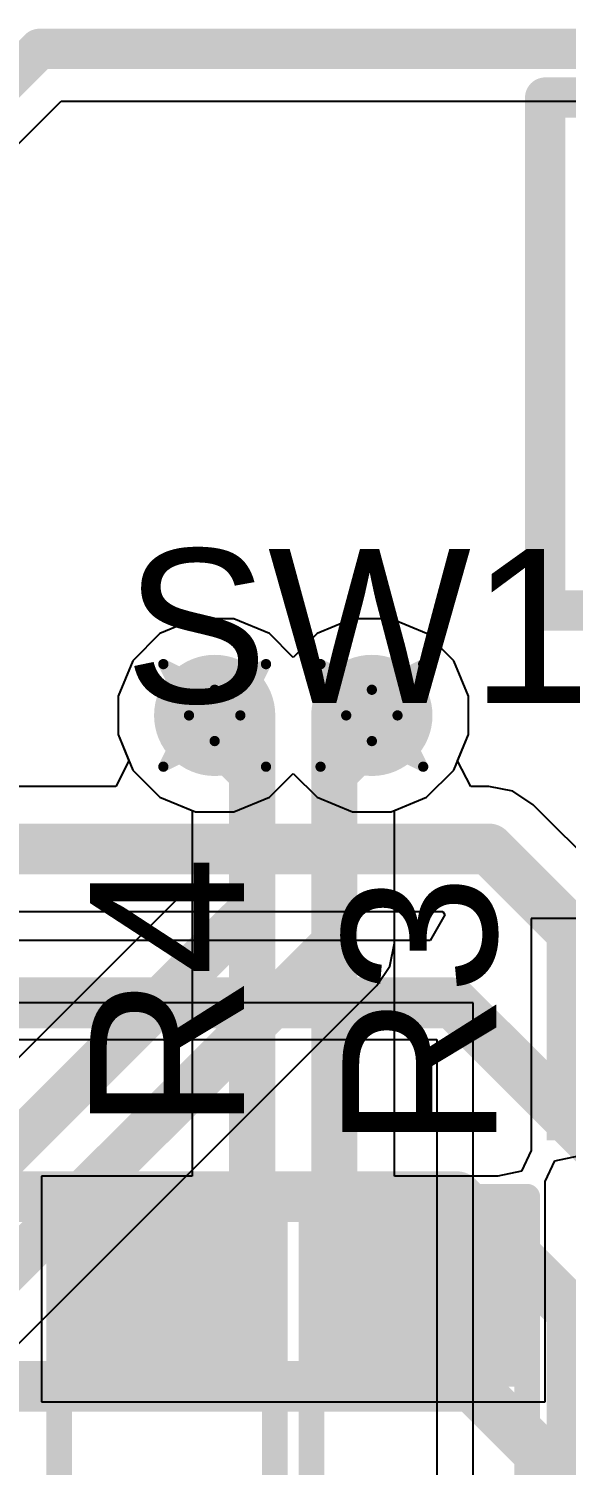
# Model space of a CAD drawing. Header units: inches. Extents: x -3 to 488, y -11 to 93.
# Drawn here: x 92.49 to 95.15, y 33.51 to 40.62 of the extents above; entities that cross this region are included whole.
import ezdxf

# ---------------------------------------------------------------- set-up
doc = ezdxf.new("R2010")
doc.units = ezdxf.units.IN
for name, color, linetype in [('Board Cutout', 216, 'Continuous'), ('Bottom Layer', 5, 'Continuous'), ('Drill Drawing', 1, 'Continuous'), ('Layer 1', 16, 'Continuous'), ('Layer 2', 76, 'Continuous'), ('Top Layer', 1, 'Continuous'), ('Top Overlay', 2, 'Continuous'), ('Top Paste', 8, 'Continuous'), ('Top Solder', 216, 'Continuous'), ('Via Holes', 16, 'Continuous')]:
    doc.layers.add(name, color=color, linetype=linetype)
doc.styles.add('Arial', font='', dxfattribs={"height": 0.2})
doc.styles.get('Arial').set_extended_font_data('Arial')

msp = doc.modelspace()

# ---------------------------------------------------------------- hatches: boundary and pattern name
at = {"layer": 'Bottom Layer'}
h = msp.add_hatch(color=5, dxfattribs=at)
edge = h.paths.add_edge_path()
edge.add_arc((93.40764148, 37.21969695999999), 0.2999994, 0, 360)
h = msp.add_hatch(color=5, dxfattribs=at)
edge = h.paths.add_edge_path()
edge.add_arc((94.18544028, 37.21969695999999), 0.2999994, 0, 360)
at = {"layer": 'Layer 1'}
h = msp.add_hatch(color=16, dxfattribs=at)
edge = h.paths.add_edge_path()
edge.add_arc((93.40764148, 37.21969695999999), 0.2999994, 0, 360)
h = msp.add_hatch(color=16, dxfattribs=at)
edge = h.paths.add_edge_path()
edge.add_arc((94.18544028, 37.21969695999999), 0.2999994, 0, 360)
at = {"layer": 'Layer 2'}
h = msp.add_hatch(color=76, dxfattribs=at)
edge = h.paths.add_edge_path()
edge.add_arc((93.40764148, 37.21969695999999), 0.2999994, 0, 360)
h = msp.add_hatch(color=76, dxfattribs=at)
edge = h.paths.add_edge_path()
edge.add_arc((94.18544028, 37.21969695999999), 0.2999994, 0, 360)
at = {"layer": 'Top Layer'}
h = msp.add_hatch(color=1, dxfattribs=at)
edge = h.paths.add_edge_path()
edge.add_arc((93.40764148, 37.21969695999999), 0.2999994, 0, 360)
h = msp.add_hatch(color=1, dxfattribs=at)
edge = h.paths.add_edge_path()
edge.add_arc((94.18544028, 37.21969695999999), 0.2999994, 0, 360)
for points in [[(92.72768094, 34.76014637999999), (93.61668094, 34.76014637999999), (93.61668094, 33.99814637999999), (92.72768094, 33.99814637999999)], [(93.97639828, 34.76014637999999), (94.86539828, 34.76014637999999), (94.86539828, 33.99814637999999), (93.97639828, 33.99814637999999)]]:
    msp.add_hatch(color=1, dxfattribs=at).paths.add_polyline_path(points)
at = {"layer": 'Top Paste'}
for points in [[(92.72768094, 34.76014637999999), (93.61668094, 34.76014637999999), (93.61668094, 33.99814637999999), (92.72768094, 33.99814637999999)], [(93.97639828, 34.76014637999999), (94.86539828, 34.76014637999999), (94.86539828, 33.99814637999999), (93.97639828, 33.99814637999999)]]:
    msp.add_hatch(color=8, dxfattribs=at).paths.add_polyline_path(points)
at = {"layer": 'Top Solder'}
for points in [[(96.17289756999999, 36.13851167), (96.17289756999999, 35.11531077), (95.04969686999999, 35.11531077), (95.04969686999999, 36.13851167)], [(92.62608094, 34.86174638), (93.71828094, 34.86174638), (93.71828094, 33.89654638), (92.62608094, 33.89654638)], [(93.87479828, 34.86174638), (94.96699828, 34.86174638), (94.96699828, 33.89654638), (93.87479828, 33.89654638)], [(96.17289756999999, 34.23851038999999), (96.17289756999999, 33.21530949), (95.04969686999999, 33.21530949), (95.04969686999999, 34.23851038999999)]]:
    msp.add_hatch(color=216, dxfattribs=at).paths.add_polyline_path(points)
at = {"layer": 'Via Holes'}
h = msp.add_hatch(color=7, dxfattribs=at)
edge = h.paths.add_edge_path()
edge.add_arc((93.40764148, 37.21969695999999), 0.1499997, 0, 360)
h = msp.add_hatch(color=7, dxfattribs=at)
edge = h.paths.add_edge_path()
edge.add_arc((94.18544028, 37.21969695999999), 0.1499997, 0, 360)

# ---------------------------------------------------------------- linework, layer by layer
at = {"layer": 'Board Cutout', "const_width": 0.1999996}
for points in [[(91.09013277999999, 39.0696831), (92.54020607999999, 40.5197564)], [(92.54020607999999, 40.5197564), (123.057539, 40.5197564)]]:
    msp.add_lwpolyline(points, dxfattribs=at)
at = {"layer": 'Board Cutout', "const_width": 0.0999998}
msp.add_lwpolyline([(92.49020618, 40.5197564, 1), (92.59020598, 40.5197564, 1)], format="xyb", close=True, dxfattribs=at)
msp.add_lwpolyline([(92.49020618, 40.5197564, 1), (92.59020598, 40.5197564, 1)], format="xyb", close=True, dxfattribs=at)
at = {"layer": 'Bottom Layer'}
for p, q in [((91.42851411999999, 39.04183454), (92.64747281999999, 40.26079324)), ((92.64747281999999, 40.26079324), (107.4218451, 40.26081102)), ((93.3126023, 37.69749636), (93.13698923999999, 37.62475584)), ((93.50268066, 37.69749636), (93.3126023, 37.69749636)), ((93.67829371999999, 37.62475584), (93.50268066, 37.69749636)), ((94.0904011, 37.69749636), (93.91478803999999, 37.62475584)), ((94.28047946, 37.69749636), (94.0904011, 37.69749636)), ((94.45609252, 37.62475584), (94.28047946, 37.69749636)), ((93.13698923999999, 37.62475584), (93.0025826, 37.4903492)), ((93.79654088, 37.50650868), (93.67829371999999, 37.62475584)), ((93.91478803999999, 37.62475584), (93.79654088, 37.50650868)), ((94.59049916, 37.4903492), (94.45609252, 37.62475584)), ((93.0025826, 37.4903492), (92.92984208, 37.31473613999999)), ((94.66323968, 37.31473613999999), (94.59049916, 37.4903492)), ((92.92984208, 37.31473613999999), (92.92984208, 37.12465778)), ((94.66323968, 37.12465778), (94.66323968, 37.31473613999999)), ((92.92984208, 37.12465778), (93.0025826, 36.94904472)), ((94.59049916, 36.94904472), (94.66323968, 37.12465778)), ((93.0025826, 36.94904472), (93.13698923999999, 36.81463808)), ((94.45609252, 36.81463808), (94.59049916, 36.94904472)), ((93.13698923999999, 36.81463808), (93.29551826, 36.748974)), ((94.2975635, 36.748974), (94.45609252, 36.81463808)), ((93.29551826, 36.748974), (93.29551826, 36.38391757999999)), ((94.2975635, 36.0922189), (94.2975635, 36.748974)), ((93.29551826, 36.38391757999999), (91.4261316, 34.51452838)), ((94.27489399999999, 35.97824656), (94.2975635, 36.0922189)), ((94.21033482, 35.88162749999999), (94.27489399999999, 35.97824656)), ((91.92841914, 33.59971436), (94.21033482, 35.88162749999999))]:
    msp.add_line(p, q, dxfattribs=at)
at = {"layer": 'Bottom Layer', "const_width": 0.2286}
for points in [[(93.59334088, 36.26055486), (93.59334088, 37.21969695999999)], [(93.99974087999999, 36.0922189), (93.99974087999999, 37.21969695999999)], [(91.54949178, 34.21670576), (93.59334088, 36.26055486)], [(91.71782773999999, 33.81030576), (93.99974087999999, 36.0922189)]]:
    msp.add_lwpolyline(points, dxfattribs=at)
at = {"layer": 'Bottom Layer', "const_width": 0.1143}
for points in [[(93.53619087999999, 37.21969695999999, 1), (93.65049087999999, 37.21969695999999, 1)], [(93.94259088, 37.21969695999999, 1), (94.05689088, 37.21969695999999, 1)], [(93.53619087999999, 36.26055486, 1), (93.65049087999999, 36.26055486, 1)], [(93.53619087999999, 36.26055486, 1), (93.65049087999999, 36.26055486, 1)], [(93.94259088, 36.0922189, 1), (94.05689088, 36.0922189, 1)], [(93.94259088, 36.0922189, 1), (94.05689088, 36.0922189, 1)]]:
    msp.add_lwpolyline(points, format="xyb", close=True, dxfattribs=at)
at = {"layer": 'Drill Drawing', "const_width": 0.0508}
for points in [[(93.15364147999999, 37.47369696), (93.40764148, 37.34669696)], [(93.15364147999999, 37.47369696), (93.28064148, 37.21969695999999)], [(93.40764148, 37.34669696), (93.66164147999999, 37.47369696)], [(93.53464147999999, 37.21969695999999), (93.66164147999999, 37.47369696)], [(93.93144027999999, 37.47369696), (94.18544028, 37.34669696)], [(93.93144027999999, 37.47369696), (94.05844027999999, 37.21969695999999)], [(94.18544028, 37.34669696), (94.43944028, 37.47369696)], [(94.31244027999999, 37.21969695999999), (94.43944028, 37.47369696)], [(93.15364147999999, 36.96569696), (93.28064148, 37.21969695999999)], [(93.53464147999999, 37.21969695999999), (93.66164147999999, 36.96569696)], [(93.93144027999999, 36.96569696), (94.05844027999999, 37.21969695999999)], [(94.31244027999999, 37.21969695999999), (94.43944028, 36.96569696)], [(93.15364147999999, 36.96569696), (93.40764148, 37.09269696)], [(93.40764148, 37.09269696), (93.66164147999999, 36.96569696)], [(93.93144027999999, 36.96569696), (94.18544028, 37.09269696)], [(94.18544028, 37.09269696), (94.43944028, 36.96569696)]]:
    msp.add_lwpolyline(points, dxfattribs=at)
at = {"layer": 'Drill Drawing', "const_width": 0.0254}
for points in [[(93.14094148, 37.47369696, 1), (93.16634148, 37.47369696, 1)], [(93.14094148, 37.47369696, 1), (93.16634148, 37.47369696, 1)], [(93.64894147999999, 37.47369696, 1), (93.67434148, 37.47369696, 1)], [(93.64894147999999, 37.47369696, 1), (93.67434148, 37.47369696, 1)], [(93.91874028, 37.47369696, 1), (93.94414028, 37.47369696, 1)], [(93.91874028, 37.47369696, 1), (93.94414028, 37.47369696, 1)], [(94.42674027999999, 37.47369696, 1), (94.45214028, 37.47369696, 1)], [(94.42674027999999, 37.47369696, 1), (94.45214028, 37.47369696, 1)], [(93.39494147999999, 37.34669696, 1), (93.42034148, 37.34669696, 1)], [(93.39494147999999, 37.34669696, 1), (93.42034148, 37.34669696, 1)], [(94.17274028, 37.34669696, 1), (94.19814027999999, 37.34669696, 1)], [(94.17274028, 37.34669696, 1), (94.19814027999999, 37.34669696, 1)], [(93.26794147999999, 37.21969695999999, 1), (93.29334148, 37.21969695999999, 1)], [(93.26794147999999, 37.21969695999999, 1), (93.29334148, 37.21969695999999, 1)], [(93.52194148, 37.21969695999999, 1), (93.54734148, 37.21969695999999, 1)], [(93.52194148, 37.21969695999999, 1), (93.54734148, 37.21969695999999, 1)], [(94.04574028, 37.21969695999999, 1), (94.07114028, 37.21969695999999, 1)], [(94.04574028, 37.21969695999999, 1), (94.07114028, 37.21969695999999, 1)], [(94.29974028, 37.21969695999999, 1), (94.32514027999999, 37.21969695999999, 1)], [(94.29974028, 37.21969695999999, 1), (94.32514027999999, 37.21969695999999, 1)], [(93.39494147999999, 37.09269696, 1), (93.42034148, 37.09269696, 1)], [(93.39494147999999, 37.09269696, 1), (93.42034148, 37.09269696, 1)], [(94.17274028, 37.09269696, 1), (94.19814027999999, 37.09269696, 1)], [(94.17274028, 37.09269696, 1), (94.19814027999999, 37.09269696, 1)], [(93.14094148, 36.96569696, 1), (93.16634148, 36.96569696, 1)], [(93.14094148, 36.96569696, 1), (93.16634148, 36.96569696, 1)], [(93.64894147999999, 36.96569696, 1), (93.67434148, 36.96569696, 1)], [(93.64894147999999, 36.96569696, 1), (93.67434148, 36.96569696, 1)], [(93.91874028, 36.96569696, 1), (93.94414028, 36.96569696, 1)], [(93.91874028, 36.96569696, 1), (93.94414028, 36.96569696, 1)], [(94.42674027999999, 36.96569696, 1), (94.45214028, 36.96569696, 1)], [(94.42674027999999, 36.96569696, 1), (94.45214028, 36.96569696, 1)]]:
    msp.add_lwpolyline(points, format="xyb", close=True, dxfattribs=at)
at = {"layer": 'Layer 1'}
for p, q in [((91.42851411999999, 39.04183454), (92.64747281999999, 40.26079324)), ((92.64747281999999, 40.26079324), (123.057539, 40.26083134)), ((93.3126023, 37.69749636), (93.13698923999999, 37.62475584)), ((93.50268066, 37.69749636), (93.3126023, 37.69749636)), ((93.67829371999999, 37.62475584), (93.50268066, 37.69749636)), ((94.0904011, 37.69749636), (93.91478803999999, 37.62475584)), ((94.28047946, 37.69749636), (94.0904011, 37.69749636)), ((94.45609252, 37.62475584), (94.28047946, 37.69749636)), ((93.13698923999999, 37.62475584), (93.0025826, 37.4903492)), ((93.79654088, 37.50650868), (93.67829371999999, 37.62475584)), ((93.91478803999999, 37.62475584), (93.79654088, 37.50650868)), ((94.59049916, 37.4903492), (94.45609252, 37.62475584)), ((93.0025826, 37.4903492), (92.92984208, 37.31473613999999)), ((94.66323968, 37.31473613999999), (94.59049916, 37.4903492)), ((92.92984208, 37.31473613999999), (92.92984208, 37.12465778)), ((94.66323968, 37.12465778), (94.66323968, 37.31473613999999)), ((92.92984208, 37.12465778), (92.9836088, 36.99485362)), ((94.60947295999999, 36.99485362), (94.66323968, 37.12465778)), ((92.9836088, 36.99485362), (92.91784057999999, 36.86785108)), ((94.67524118, 36.86785108), (94.60947295999999, 36.99485362)), ((92.91784057999999, 36.86785108), (73.91578054, 36.86785108)), ((94.76476348, 36.86785108), (94.67524118, 36.86785108)), ((94.76477618, 36.86785362), (94.76476348, 36.86785108)), ((94.88320876, 36.84429258), (94.76477618, 36.86785362)), ((94.98360988, 36.77720864), (94.88320876, 36.84429258)), ((102.82371358, 28.9371024), (94.98360988, 36.77720864)), ((74.04396926, 36.2488988), (94.53696865999999, 36.2488988)), ((94.54658764, 36.23285108), (94.47464213999999, 36.10585108)), ((94.53696865999999, 36.2488988), (94.54658764, 36.23285108)), ((94.47464213999999, 36.10585108), (77.34037617999999, 36.10585108))]:
    msp.add_line(p, q, dxfattribs=at)
at = {"layer": 'Layer 1', "const_width": 0.25146}
for points in [[(73.91578054, 36.55837494), (94.76477618, 36.55837494)], [(94.76477618, 36.55837494), (102.6048875, 28.71826362)], [(77.34037617999999, 35.79637494), (94.58824109999999, 35.79637494)], [(94.58824109999999, 35.79637494), (101.74402308, 28.64059296)], [(92.31377524, 34.83634638), (93.59334088, 34.83634638)], [(93.59334088, 34.83634638), (94.60720728, 34.83634638)], [(94.60720728, 34.83634638), (100.88315866, 28.560395)], [(90.17127253999999, 33.89808054), (94.68187058, 33.89808054)], [(94.68187058, 33.89808054), (100.02229424, 28.55765688)]]:
    msp.add_lwpolyline(points, dxfattribs=at)
at = {"layer": 'Layer 1', "const_width": 0.12573}
for points in [[(94.70191118, 36.55837494, 1), (94.82764118, 36.55837494, 1)], [(94.70191118, 36.55837494, 1), (94.82764118, 36.55837494, 1)], [(94.52537609999999, 35.79637494, 1), (94.65110609999999, 35.79637494, 1)], [(94.52537609999999, 35.79637494, 1), (94.65110609999999, 35.79637494, 1)], [(93.53047588, 34.83634638, 1), (93.65620588, 34.83634638, 1)], [(93.53047588, 34.83634638, 1), (93.65620588, 34.83634638, 1)], [(94.54434228, 34.83634638, 1), (94.67007228, 34.83634638, 1)], [(94.54434228, 34.83634638, 1), (94.67007228, 34.83634638, 1)], [(94.61900557999999, 33.89808054, 1), (94.74473558, 33.89808054, 1)], [(94.61900557999999, 33.89808054, 1), (94.74473558, 33.89808054, 1)]]:
    msp.add_lwpolyline(points, format="xyb", close=True, dxfattribs=at)
at = {"layer": 'Layer 2'}
for p, q in [((91.42851411999999, 39.04183454), (92.64747281999999, 40.26079324)), ((92.64747281999999, 40.26079324), (107.4218451, 40.26081102)), ((93.3126023, 37.69749636), (93.13698923999999, 37.62475584)), ((93.50268066, 37.69749636), (93.3126023, 37.69749636)), ((93.67829371999999, 37.62475584), (93.50268066, 37.69749636)), ((94.0904011, 37.69749636), (93.91478803999999, 37.62475584)), ((94.28047946, 37.69749636), (94.0904011, 37.69749636)), ((94.45609252, 37.62475584), (94.28047946, 37.69749636)), ((93.13698923999999, 37.62475584), (93.0025826, 37.4903492)), ((93.79654088, 37.50650868), (93.67829371999999, 37.62475584)), ((93.91478803999999, 37.62475584), (93.79654088, 37.50650868)), ((94.59049916, 37.4903492), (94.45609252, 37.62475584)), ((93.0025826, 37.4903492), (92.92984208, 37.31473613999999)), ((94.66323968, 37.31473613999999), (94.59049916, 37.4903492)), ((92.92984208, 37.31473613999999), (92.92984208, 37.12465778)), ((94.66323968, 37.12465778), (94.66323968, 37.31473613999999)), ((92.92984208, 37.12465778), (93.0025826, 36.94904472)), ((94.59049916, 36.94904472), (94.66323968, 37.12465778)), ((93.0025826, 36.94904472), (93.13698923999999, 36.81463808)), ((93.67829371999999, 36.81463808), (93.79654088, 36.93288524)), ((93.79654088, 36.93288524), (93.91478803999999, 36.81463808)), ((94.45609252, 36.81463808), (94.59049916, 36.94904472)), ((93.13698923999999, 36.81463808), (93.3126023, 36.74189756)), ((93.50268066, 36.74189756), (93.67829371999999, 36.81463808)), ((93.91478803999999, 36.81463808), (94.0904011, 36.74189756)), ((94.28047946, 36.74189756), (94.45609252, 36.81463808)), ((93.3126023, 36.74189756), (93.50268066, 36.74189756)), ((94.0904011, 36.74189756), (94.28047946, 36.74189756)), ((94.68749921999999, 35.79637494), (72.12494592, 35.79637494)), ((94.68749921999999, 31.18761606), (94.68749921999999, 35.79637494)), ((73.77167872, 35.6150926), (94.50621688, 35.6150926)), ((94.50621688, 35.6150926), (94.50621688, 31.18761606))]:
    msp.add_line(p, q, dxfattribs=at)
at = {"layer": 'Top Layer'}
for p, q in [((91.42851411999999, 39.04183454), (92.64747281999999, 40.26079324)), ((92.64747281999999, 40.26079324), (97.37921596, 40.26079832)), ((93.3126023, 37.69749636), (93.13698923999999, 37.62475584)), ((93.50268066, 37.69749636), (93.3126023, 37.69749636)), ((93.67829371999999, 37.62475584), (93.50268066, 37.69749636)), ((94.0904011, 37.69749636), (93.91478803999999, 37.62475584)), ((94.28047946, 37.69749636), (94.0904011, 37.69749636)), ((94.45609252, 37.62475584), (94.28047946, 37.69749636)), ((93.13698923999999, 37.62475584), (93.0025826, 37.4903492)), ((93.79654088, 37.50650868), (93.67829371999999, 37.62475584)), ((93.91478803999999, 37.62475584), (93.79654088, 37.50650868)), ((94.59049916, 37.4903492), (94.45609252, 37.62475584)), ((93.0025826, 37.4903492), (92.92984208, 37.31473613999999)), ((94.66323968, 37.31473613999999), (94.59049916, 37.4903492)), ((92.92984208, 37.31473613999999), (92.92984208, 37.12465778)), ((94.66323968, 37.12465778), (94.66323968, 37.31473613999999)), ((92.92984208, 37.12465778), (93.0025826, 36.94904472)), ((94.59049916, 36.94904472), (94.66323968, 37.12465778)), ((93.0025826, 36.94904472), (93.13698923999999, 36.81463808)), ((94.45609252, 36.81463808), (94.59049916, 36.94904472)), ((93.13698923999999, 36.81463808), (93.29551826, 36.748974)), ((94.2975635, 36.748974), (94.45609252, 36.81463808)), ((93.29551826, 36.748974), (93.29551826, 35.75967194)), ((94.2975635, 35.59132581999999), (94.2975635, 36.748974)), ((95.40262351999999, 36.21471039999999), (94.97349814, 36.21471039999999)), ((94.97349814, 36.21471039999999), (94.97349814, 35.06495399999999)), ((93.29551826, 35.75967194), (93.29551572, 35.75965924)), ((93.29551572, 35.75965924), (93.29551572, 34.93794638)), ((94.29756096, 35.59131312), (94.2975635, 35.59132581999999)), ((94.29756096, 34.93794638), (94.29756096, 35.59131312)), ((94.97349559999999, 35.06495399999999), (94.9265818, 34.9630238)), ((94.97349814, 35.06495399999999), (94.97349559999999, 35.06495399999999)), ((95.04320082, 34.91210442), (95.09011462, 35.01403462)), ((95.09011462, 35.01403462), (95.20794268, 35.03911204)), ((93.29551572, 34.93794638), (92.54988094, 34.93794638)), ((92.54988094, 34.93794638), (92.54988094, 33.82034638)), ((94.80875373999999, 34.93794638), (94.29756096, 34.93794638)), ((94.9265818, 34.9630238), (94.80875373999999, 34.93794638)), ((95.04319827999998, 33.82034638), (95.04319827999998, 34.91210442)), ((95.04319827999998, 34.91210442), (95.04320082, 34.91210442)), ((92.54988094, 33.82034638), (93.79447585999999, 33.82034638)), ((93.79447585999999, 33.82034638), (93.79447585999999, 33.8203413)), ((93.79447585999999, 33.8203413), (93.79860336, 33.8203413)), ((93.79860336, 33.8203413), (93.79860336, 33.82034638)), ((93.79860336, 33.82034638), (95.04319827999998, 33.82034638))]:
    msp.add_line(p, q, dxfattribs=at)
at = {"layer": 'Top Layer', "const_width": 0.2286}
for points in [[(93.40764148, 37.11919678), (93.40764148, 37.21969695999999)], [(94.18544028, 37.11919678), (94.18544028, 37.21969695999999)], [(93.40764148, 37.11919678), (93.59334088, 36.93349738)], [(93.99974087999999, 36.93349738), (94.18544028, 37.11919678)], [(93.59334088, 35.75966178), (93.59334088, 36.93349738)], [(93.99974087999999, 35.59132581999999), (93.99974087999999, 36.93349738)], [(93.59333833999999, 35.75965924), (93.59334088, 35.75966178)], [(93.59333833999999, 34.73680378), (93.59333833999999, 35.75965924)], [(93.99973834, 35.59132328), (93.99974087999999, 35.59132581999999)], [(93.99973834, 34.73680632), (93.99973834, 35.59132328)], [(93.23568094, 34.37914638), (93.59333833999999, 34.73680378)], [(93.99973834, 34.73680632), (94.35739828, 34.37914638)], [(93.17218093999999, 34.37914638), (93.23568094, 34.37914638)], [(94.35739828, 34.37914638), (94.42089828, 34.37914638)]]:
    msp.add_lwpolyline(points, dxfattribs=at)
at = {"layer": 'Top Layer', "const_width": 0.1143}
for points in [[(93.35049147999999, 37.21969695999999, 1), (93.46479148, 37.21969695999999, 1)], [(94.12829028, 37.21969695999999, 1), (94.24259027999999, 37.21969695999999, 1)], [(93.35049147999999, 37.11919678, 1), (93.46479148, 37.11919678, 1)], [(93.35049147999999, 37.11919678, 1), (93.46479148, 37.11919678, 1)], [(94.12829028, 37.11919678, 1), (94.24259027999999, 37.11919678, 1)], [(94.12829028, 37.11919678, 1), (94.24259027999999, 37.11919678, 1)], [(93.53619087999999, 36.93349738, 1), (93.65049087999999, 36.93349738, 1)], [(93.53619087999999, 36.93349738, 1), (93.65049087999999, 36.93349738, 1)], [(93.94259088, 36.93349738, 1), (94.05689088, 36.93349738, 1)], [(93.94259088, 36.93349738, 1), (94.05689088, 36.93349738, 1)], [(93.53618834, 35.75965924, 1), (93.65048834, 35.75965924, 1)], [(93.53618834, 35.75965924, 1), (93.65048834, 35.75965924, 1)], [(93.53619087999999, 35.75966178, 1), (93.65049087999999, 35.75966178, 1)], [(93.53619087999999, 35.75966178, 1), (93.65049087999999, 35.75966178, 1)], [(93.94258834, 35.59132328, 1), (94.05688833999999, 35.59132328, 1)], [(93.94258834, 35.59132328, 1), (94.05688833999999, 35.59132328, 1)], [(93.94259088, 35.59132581999999, 1), (94.05689088, 35.59132581999999, 1)], [(93.94259088, 35.59132581999999, 1), (94.05689088, 35.59132581999999, 1)], [(93.53618834, 34.73680378, 1), (93.65048834, 34.73680378, 1)], [(93.53618834, 34.73680378, 1), (93.65048834, 34.73680378, 1)], [(93.94258834, 34.73680632, 1), (94.05688833999999, 34.73680632, 1)], [(93.94258834, 34.73680632, 1), (94.05688833999999, 34.73680632, 1)], [(93.11503094, 34.37914638, 1), (93.22933094, 34.37914638, 1)], [(93.17853094, 34.37914638, 1), (93.29283093999999, 34.37914638, 1)], [(93.17853094, 34.37914638, 1), (93.29283093999999, 34.37914638, 1)], [(94.30024827999999, 34.37914638, 1), (94.41454828, 34.37914638, 1)], [(94.30024827999999, 34.37914638, 1), (94.41454828, 34.37914638, 1)], [(94.36374828, 34.37914638, 1), (94.47804828, 34.37914638, 1)]]:
    msp.add_lwpolyline(points, format="xyb", close=True, dxfattribs=at)
at = {"layer": 'Top Overlay'}
for points, const_width in [([(95.04347259999999, 37.73871548), (95.04347259999999, 40.27871548)], 0.1999996), ([(95.04347259999999, 40.27871548), (100.1234726, 40.27871548)], 0.1999996), ([(95.04347259999999, 37.73871548), (100.1234726, 37.73871548)], 0.1999996), ([(92.63878093999999, 34.83634638), (93.70558094, 34.83634638)], 0.127), ([(92.63878093999999, 32.39794638), (92.63878093999999, 34.83634638)], 0.127), ([(93.70558094, 32.39794638), (93.70558094, 34.83634638)], 0.127), ([(93.88749828, 34.83634638), (94.95429827999999, 34.83634638)], 0.127), ([(93.88749828, 32.39794638), (93.88749828, 34.83634638)], 0.127), ([(94.95429827999999, 32.39794638), (94.95429827999999, 34.83634638)], 0.127)]:
    msp.add_lwpolyline(points, dxfattribs=dict(at, const_width=const_width))
for points, const_width in [([(94.9934727, 40.27871548, 1), (95.0934725, 40.27871548, 1)], 0.0999998), ([(94.9934727, 40.27871548, 1), (95.0934725, 40.27871548, 1)], 0.0999998), ([(94.9934727, 37.73871548, 1), (95.0934725, 37.73871548, 1)], 0.0999998), ([(94.9934727, 37.73871548, 1), (95.0934725, 37.73871548, 1)], 0.0999998), ([(92.60703094, 34.83634638, 1), (92.67053093999999, 34.83634638, 1)], 0.0635), ([(92.60703094, 34.83634638, 1), (92.67053093999999, 34.83634638, 1)], 0.0635), ([(93.67383093999999, 34.83634638, 1), (93.73733093999999, 34.83634638, 1)], 0.0635), ([(93.67383093999999, 34.83634638, 1), (93.73733093999999, 34.83634638, 1)], 0.0635), ([(93.85574828, 34.83634638, 1), (93.91924827999999, 34.83634638, 1)], 0.0635), ([(93.85574828, 34.83634638, 1), (93.91924827999999, 34.83634638, 1)], 0.0635), ([(94.92254828, 34.83634638, 1), (94.98604828, 34.83634638, 1)], 0.0635), ([(94.92254828, 34.83634638, 1), (94.98604828, 34.83634638, 1)], 0.0635)]:
    msp.add_lwpolyline(points, format="xyb", close=True, dxfattribs=dict(at, const_width=const_width))

# ---------------------------------------------------------------- texts
at = {"layer": 'Top Overlay', "style": 'Arial'}
msp.add_text('SW1', height=0.7619999999999999, dxfattribs=at).set_placement((92.96095962, 37.28163994))
for s, p in [('R4', (93.55305648, 35.16158067999999)), ('R3', (94.80177382, 35.0697165))]:
    msp.add_text(s, height=0.7619999999999999, rotation=90, dxfattribs=at).set_placement(p)

doc.saveas('drawing.dxf')
